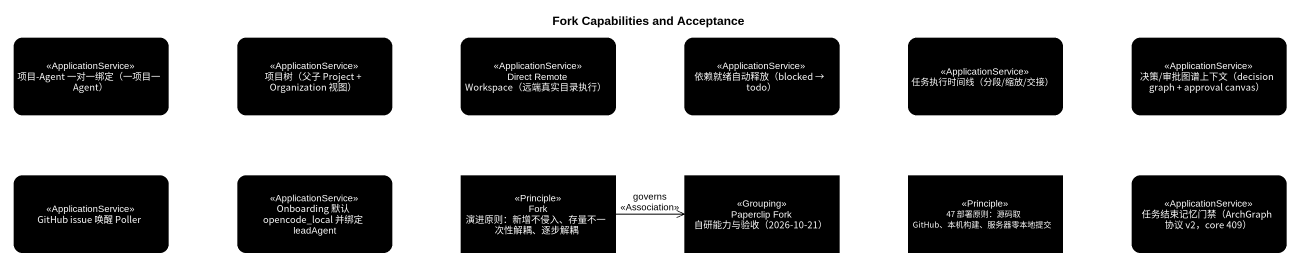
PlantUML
@startuml
title Fork Capabilities and Acceptance
hide empty description
state "项目-Agent 一对一绑定（一项目一 Agent）" as 项目_Agent_一对一绑定_一项目一_Agent <<ApplicationService>> #000000
state "项目树（父子 Project + Organization 视图）" as 项目树_父子_Project_Organization <<ApplicationService>> #000000
state "Direct Remote Workspace（远端真实目录执行）" as Direct_Remote_Workspace <<ApplicationService>> #000000
state "依赖就绪自动释放（blocked → todo）" as 依赖就绪自动释放_blocked_todo <<ApplicationService>> #000000
state "任务执行时间线（分段/缩放/交接）" as 任务执行时间线_分段_缩放_交接 <<ApplicationService>> #000000
state "决策/审批图谱上下文（decision graph + approval canvas）" as 决策_审批图谱上下文_decision_graph <<ApplicationService>> #000000
state "GitHub issue 唤醒 Poller" as GitHub_issue_唤醒_Poller <<ApplicationService>> #000000
state "Onboarding 默认 opencode_local 并绑定 leadAgent" as Onboarding_默认_opencode <<ApplicationService>> #000000
state "Fork 演进原则：新增不侵入、存量不一次性解耦、逐步解耦" as Fork_演进原则_新增不侵入_存量不一次性解耦 <<Principle>> #000000
state "Paperclip Fork 自研能力与验收（2026-10-21）" as Paperclip_Fork_自研能力与验收_2026 <<Grouping>> #000000
state "47 部署原则：源码取 GitHub、本机构建、服务器零本地提交" as o47_部署原则_源码取_GitHub_本机构建 <<Principle>> #000000
state "任务结束记忆门禁（ArchGraph 协议 v2，core 409）" as 任务结束记忆门禁_ArchGraph_协议_v2 <<ApplicationService>> #000000
Fork_演进原则_新增不侵入_存量不一次性解耦 -right-> Paperclip_Fork_自研能力与验收_2026 : governs\n<<Association>>
@enduml
